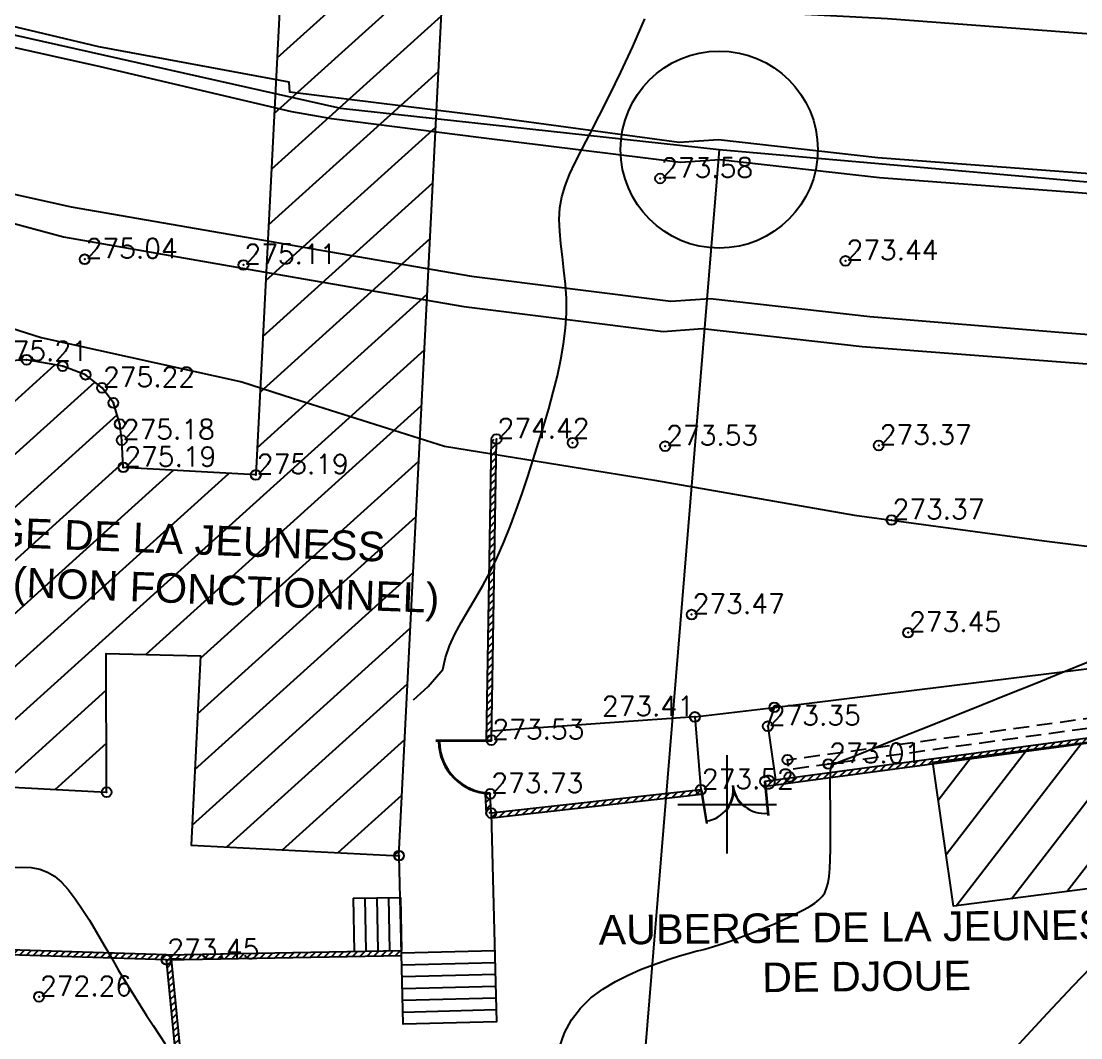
# Model space of a CAD drawing. Header units: millimetres. Extents: x 524954 to 526204, y 9523489 to 9524010.
# Drawn here: x 525464.2 to 525517.9, y 9523588.2 to 9523639.8 of the extents above; entities that cross this region are included whole.
import ezdxf
from ezdxf.enums import TextEntityAlignment as Align

# ---------------------------------------------------------------- set-up
doc = ezdxf.new("R2010")
doc.units = ezdxf.units.MM
doc.header["$PDMODE"] = 32
doc.header["$PDSIZE"] = 0.5
doc.linetypes.add('CACHE2', pattern=[4.7625, 3.175, -1.5875])
for name, color, linetype in [('Bati', 6, 'Continuous'), ('Bati_H', 1, 'Continuous'), ('Caniveau', 5, 'CACHE2'), ('Carroyage(2)', 7, 'Continuous'), ('Cloture', 7, 'Continuous'), ('CN_01_00', 3, 'Continuous'), ('CN_02_00', 4, 'Continuous'), ('Murs', 1, 'Continuous'), ('PLUME_1', 7, 'Continuous'), ('PLUME_2', 1, 'Continuous'), ('PLUME_3', 4, 'Continuous'), ('PLUME_4', 3, 'Continuous'), ('PLUME_5', 6, 'Continuous'), ('PLUME_6', 2, 'Continuous'), ('TopoAlt', 3, 'Continuous'), ('TOPOJIS', 7, 'Continuous'), ('Toponomie', 7, 'CACHE2')]:
    doc.layers.add(name, color=color, linetype=linetype)
doc.layers.add('Trottoir', color=7, linetype='Continuous', true_color=0xff6666)
doc.styles.add('Simplex 1.0', font='Simplex.shx', dxfattribs={"width": 0.99, "height": 1})
doc.styles.get("Standard").update_dxf_attribs({"font": 'arial.ttf'})
pattern_1 = [(45, (0, 0), (-0.1767766952966, 0.1767766952966), [])]

# ---------------------------------------------------------------- blocks, each defined once
blk = doc.blocks.new('TCPOINT M')
at = {"color": 0}
blk.add_point((0, 0), dxfattribs=at)
at = {"layer": 'TopoAlt', "style": 'Simplex 1.0', "width": 0.99}
blk.add_attdef('ALT', (0.15, 0.15), '', height=1, dxfattribs=at)

msp = doc.modelspace()

# ---------------------------------------------------------------- hatches: boundary and pattern name
at = {"layer": 'Bati_H'}
h = msp.add_hatch(dxfattribs=at)
h.set_pattern_fill('_U', color=256, scale=2, angle=222.0999, style=0, pattern_type=0)
h.set_pattern_definition([(222.09989299, (0, 0), (1.3408504664, -1.4839541862), [])])
h.paths.add_polyline_path([(525468.523, 9523600.62), (525468.496, 9523607.652), (525473.283, 9523607.546), (525472.811, 9523597.929), (525483.353, 9523597.395), (525483.341, 9523597.395), (525485.526, 9523640.514), (525477.327, 9523640.929), (525476.088, 9523616.723), (525469.369, 9523617.103), (525469.292, 9523618.486), (525469.191, 9523619.302), (525468.865, 9523620.379), (525468.289, 9523621.142), (525467.455, 9523621.804), (525466.294, 9523622.243), (525464.462, 9523622.564), (525462.852, 9523622.467), (525461.309, 9523621.851), (525460.274, 9523621.007), (525459.585, 9523619.812), (525458.908, 9523616.933), (525452.581, 9523617.089), (525453.404, 9523634.085), (525445.11, 9523634.572), (525444.21, 9523614.079), (525443.42, 9523601.948)])
h = msp.add_hatch(dxfattribs=at)
h.set_pattern_fill('_U', color=256, scale=2, angle=-127.5992, style=0, pattern_type=0)
h.set_pattern_definition([(232.4008444, (0, 0), (1.58459727064, -1.22026697484), [])])
h.paths.add_polyline_path([(525530.879, 9523597.346), (525528.603, 9523597.05), (525511.48, 9523594.826), (525510.426, 9523602.136), (525529.928, 9523604.669)])
at = {"layer": 'Murs'}
h = msp.add_hatch(dxfattribs=at)
h.set_pattern_fill('_U', color=256, scale=0.25, angle=45, style=0, pattern_type=0)
h.set_pattern_definition(pattern_1)
h.paths.add_polyline_path([(525488.04, 9523603.26), (525488.297, 9523618.54), (525488.047, 9523618.544), (525487.79, 9523603.264)])
h = msp.add_hatch(dxfattribs=at)
h.set_pattern_fill('_U', color=256, scale=0.25, angle=45, style=0, pattern_type=0)
h.set_pattern_definition(pattern_1)
h.paths.add_polyline_path([(525471.551, 9523592.114), (525474.723, 9523559.566), (525475.027, 9523556.237), (525481.47, 9523557.217), (525489.932, 9523558.379), (525511.435, 9523561.691), (525536.899, 9523564.763), (525535.769, 9523571.397), (525534.425, 9523578.651), (525532.858, 9523588.004), (525530.879, 9523597.346), (525530.121, 9523604.95), (525501.923, 9523601.162), (525501.956, 9523600.914), (525529.898, 9523604.668), (525530.632, 9523597.308), (525532.612, 9523587.957), (525534.179, 9523578.608), (525535.522, 9523571.353), (525536.608, 9523564.98), (525511.401, 9523561.939), (525489.896, 9523558.627), (525481.434, 9523557.464), (525475.252, 9523556.524), (525474.972, 9523559.59), (525471.8, 9523592.139)])
h = msp.add_hatch(dxfattribs=at)
h.set_pattern_fill('_U', color=256, scale=0.25, angle=45, style=0, pattern_type=0)
h.set_pattern_definition(pattern_1)
h.paths.add_polyline_path([(525471.551, 9523592.114), (525451.327, 9523592.751), (525442.866, 9523593.259), (525443.654, 9523601.886), (525443.903, 9523601.864), (525443.139, 9523593.493), (525451.339, 9523593.001), (525471.559, 9523592.364)])
h = msp.add_hatch(dxfattribs=at)
h.set_pattern_fill('_U', color=256, scale=0.25, angle=45, style=0, pattern_type=0)
h.set_pattern_definition(pattern_1)
h.paths.add_polyline_path([(525488.031, 9523599.553), (525487.984, 9523600.535), (525487.734, 9523600.523), (525487.782, 9523599.541)])
h = msp.add_hatch(dxfattribs=at)
h.set_pattern_fill('_U', color=256, scale=0.25, angle=45, style=0, pattern_type=0)
h.set_pattern_definition(pattern_1)
h.paths.add_polyline_path([(525498.663, 9523600.743), (525488.031, 9523599.553), (525488.059, 9523599.304), (525498.69, 9523600.495)])
h = msp.add_hatch(dxfattribs=at)
h.set_pattern_fill('_U', color=256, scale=0.25, angle=45, style=0, pattern_type=0)
h.set_pattern_definition(pattern_1)
h.paths.add_polyline_path([(525471.546, 9523592.364), (525483.474, 9523592.586), (525483.479, 9523592.336), (525471.551, 9523592.114)])

# ---------------------------------------------------------------- linework, layer by layer
at = {"layer": 'Bati', "flags": 128}
for points in [[(525468.523, 9523600.62), (525468.496, 9523607.652), (525473.283, 9523607.546), (525472.811, 9523597.929), (525483.353, 9523597.395), (525483.341, 9523597.395), (525485.526, 9523640.514), (525477.327, 9523640.929), (525476.088, 9523616.723), (525469.369, 9523617.103), (525469.292, 9523618.486), (525469.191, 9523619.302), (525468.865, 9523620.379), (525468.289, 9523621.142), (525467.455, 9523621.804), (525466.294, 9523622.243), (525464.462, 9523622.564), (525462.852, 9523622.467)], [(525443.42, 9523601.948), (525468.523, 9523600.62)]]:
    msp.add_lwpolyline(points, dxfattribs=at)
msp.add_lwpolyline([(525530.879, 9523597.346), (525528.603, 9523597.05), (525511.48, 9523594.826), (525510.426, 9523602.136), (525529.928, 9523604.669)], close=True, dxfattribs=at)
at = {"layer": 'Caniveau', "ltscale": 0.25, "flags": 128}
msp.add_lwpolyline([(525530.298, 9523604.413), (525529.433, 9523604.252), (525529.26, 9523605.377), (525503.131, 9523601.761), (525503.057, 9523602.264), (525530.903, 9523606.116), (525531.195, 9523604.835), (525531.195, 9523604.835), (525531.195, 9523604.44), (525532.587, 9523596.698), (525534.214, 9523588.723), (525535.703, 9523579.186), (525537.096, 9523571.306), (525538.221, 9523565.446), (525539.256, 9523558.417), (525539.316, 9523557.916)], dxfattribs=at)
at = {"layer": 'Carroyage(2)'}
for p, q in [((525500, 9523597.5), (525500, 9523602.5)), ((525497.5, 9523600), (525502.5, 9523600))]:
    msp.add_line(p, q, dxfattribs=at)
at = {"layer": 'Cloture', "flags": 128}
for points in [[(525487.79, 9523603.264), (525488.047, 9523618.544)], [(525488.04, 9523603.26), (525488.297, 9523618.54)], [(525471.551, 9523592.114), (525474.723, 9523559.566), (525475.027, 9523556.237), (525481.47, 9523557.217), (525489.932, 9523558.379), (525511.435, 9523561.691), (525536.899, 9523564.763), (525535.769, 9523571.397), (525534.425, 9523578.651), (525532.858, 9523588.004), (525530.879, 9523597.346), (525530.121, 9523604.95), (525501.923, 9523601.162), (525501.923, 9523601.162), (525501.923, 9523601.162), (525501.923, 9523601.162)], [(525471.8, 9523592.139), (525474.972, 9523559.59), (525475.252, 9523556.524), (525481.434, 9523557.464), (525489.896, 9523558.627), (525511.401, 9523561.939), (525536.608, 9523564.98), (525535.522, 9523571.353), (525534.179, 9523578.608), (525532.612, 9523587.957), (525530.632, 9523597.308), (525529.898, 9523604.668), (525501.956, 9523600.914)], [(525488.04, 9523603.26), (525485.221, 9523603.235)], [(525488.04, 9523603.215), (525485.221, 9523603.191)], [(525471.551, 9523592.114), (525451.327, 9523592.751), (525442.866, 9523593.259), (525443.654, 9523601.886)], [(525471.559, 9523592.364), (525451.339, 9523593.001), (525443.139, 9523593.493), (525443.903, 9523601.864)], [(525501.895, 9523601.159), (525502.065, 9523599.44)], [(525501.923, 9523601.162), (525502.092, 9523599.442)], [(525487.782, 9523599.541), (525487.734, 9523600.523)], [(525488.031, 9523599.553), (525487.984, 9523600.535)], [(525498.663, 9523600.743), (525488.031, 9523599.553)], [(525498.69, 9523600.495), (525488.059, 9523599.304)], [(525498.69, 9523600.495), (525488.059, 9523599.304)], [(525498.664, 9523600.736), (525498.942, 9523599.031)], [(525498.691, 9523600.741), (525498.969, 9523599.035)], [(525488.031, 9523599.553), (525488.299, 9523588.964), (525483.569, 9523588.845), (525483.353, 9523597.395)], [(525481.025, 9523595.235), (525483.424, 9523595.279)], [(525481.025, 9523595.235), (525481.075, 9523592.541)], [(525481.625, 9523595.246), (525481.675, 9523592.552)], [(525481.625, 9523595.246), (525481.675, 9523592.552)], [(525482.225, 9523595.257), (525482.275, 9523592.564)], [(525482.824, 9523595.268), (525482.874, 9523592.575)], [(525483.424, 9523595.279), (525483.474, 9523592.586)], [(525471.546, 9523592.364), (525483.474, 9523592.586)], [(525488.208, 9523592.563), (525483.478, 9523592.444)], [(525471.551, 9523592.114), (525483.479, 9523592.336)], [(525488.223, 9523591.963), (525483.493, 9523591.844)], [(525488.239, 9523591.364), (525483.508, 9523591.244)], [(525488.239, 9523591.364), (525483.508, 9523591.244)], [(525488.254, 9523590.764), (525483.523, 9523590.644)], [(525488.269, 9523590.164), (525483.539, 9523590.044)], [(525488.269, 9523590.164), (525483.539, 9523590.044)], [(525488.284, 9523589.564), (525483.554, 9523589.445)], [(525488.299, 9523588.964), (525483.569, 9523588.845)]]:
    msp.add_lwpolyline(points, dxfattribs=at)
at = {"layer": 'Cloture'}
for centre, radius, start, end in [((525488.04, 9523603.215), 2.681, 180.495, 268.7926), ((525488.04, 9523603.215), 2.636, 180.495, 268.7926), ((525498.691, 9523600.741), 1.616, 279.2624, 7.56), ((525498.691, 9523600.741), 1.643, 323.4508, 7.56), ((525501.895, 9523601.159), 1.643, 187.3252, 231.4344), ((525501.895, 9523601.159), 1.616, 187.3252, 275.6227)]:
    msp.add_arc(centre, radius, start, end, dxfattribs=at)
at = {"layer": 'CN_01_00', "elevation": 273, "flags": 128}
for points in [[(525491.49, 9523587.68), (525491.748, 9523588.402), (525492.097, 9523589.067), (525492.55, 9523589.658), (525493.089, 9523590.175), (525493.69, 9523590.625), (525494.327, 9523591.011), (525494.973, 9523591.339), (525495.605, 9523591.614), (525496.196, 9523591.842), (525496.721, 9523592.027), (525497.161, 9523592.175), (525497.523, 9523592.291), (525497.823, 9523592.382), (525498.073, 9523592.452), (525498.288, 9523592.509), (525498.482, 9523592.558), (525498.669, 9523592.605), (525498.863, 9523592.655), (525499.077, 9523592.714), (525499.311, 9523592.783), (525499.568, 9523592.863), (525499.847, 9523592.955), (525500.148, 9523593.058), (525500.471, 9523593.174), (525500.817, 9523593.303), (525501.187, 9523593.445), (525501.578, 9523593.601), (525501.983, 9523593.769), (525502.394, 9523593.944), (525502.8, 9523594.124), (525503.193, 9523594.306), (525503.563, 9523594.487), (525503.901, 9523594.663), (525504.199, 9523594.831), (525504.448, 9523594.991), (525504.653, 9523595.152), (525504.816, 9523595.324), (525504.945, 9523595.518), (525505.042, 9523595.746), (525505.114, 9523596.018), (525505.165, 9523596.347), (525505.199, 9523596.742), (525505.222, 9523597.21), (525505.235, 9523597.735), (525505.241, 9523598.296), (525505.241, 9523598.872), (525505.238, 9523599.441), (525505.233, 9523599.982), (525505.229, 9523600.475), (525505.226, 9523600.898), (525505.228, 9523601.236), (525505.234, 9523601.494), (525505.243, 9523601.684), (525505.256, 9523601.816), (525505.271, 9523601.903), (525505.289, 9523601.956), (525505.309, 9523601.985), (525505.331, 9523602.002), (525505.358, 9523602.017), (525505.409, 9523602.041), (525505.507, 9523602.083), (525505.672, 9523602.151), (525505.929, 9523602.254), (525506.298, 9523602.402), (525506.803, 9523602.604), (525507.465, 9523602.868), (525508.299, 9523603.201), (525509.287, 9523603.595), (525510.403, 9523604.041), (525511.619, 9523604.529), (525512.91, 9523605.049), (525514.251, 9523605.59), (525515.613, 9523606.143), (525516.972, 9523606.698), (525518.302, 9523607.243)], [(525463.604, 9523596.801), (525464.19, 9523596.817), (525464.693, 9523596.789), (525465.131, 9523596.708), (525465.521, 9523596.565), (525465.88, 9523596.35), (525466.227, 9523596.053), (525466.576, 9523595.671), (525466.93, 9523595.211), (525467.288, 9523594.688), (525467.648, 9523594.115), (525468.012, 9523593.507), (525468.377, 9523592.877), (525468.745, 9523592.238), (525469.113, 9523591.604), (525469.48, 9523590.988), (525469.845, 9523590.393), (525470.203, 9523589.823), (525470.551, 9523589.281), (525470.885, 9523588.77), (525471.202, 9523588.292), (525471.498, 9523587.852)]]:
    msp.add_lwpolyline(points, dxfattribs=at)
at = {"layer": 'CN_02_00', "flags": 128}
for points, elevation in [([(525484.084, 9523605.304), (525484.836, 9523605.984), (525485.572, 9523606.853), (525485.709, 9523607.459), (525485.919, 9523608.051), (525486.189, 9523608.64), (525486.505, 9523609.232), (525486.855, 9523609.837), (525487.225, 9523610.462), (525487.603, 9523611.114), (525487.974, 9523611.804), (525488.33, 9523612.535), (525488.668, 9523613.304), (525488.991, 9523614.106), (525489.3, 9523614.932), (525489.596, 9523615.779), (525489.882, 9523616.638), (525490.16, 9523617.503), (525490.43, 9523618.369), (525490.693, 9523619.23), (525490.944, 9523620.083), (525491.177, 9523620.926), (525491.386, 9523621.758), (525491.563, 9523622.576), (525491.703, 9523623.38), (525491.8, 9523624.166), (525491.846, 9523624.934), (525491.84, 9523625.682), (525491.793, 9523626.408), (525491.72, 9523627.113), (525491.637, 9523627.794), (525491.56, 9523628.451), (525491.504, 9523629.085), (525491.484, 9523629.692), (525491.516, 9523630.274), (525491.612, 9523630.833), (525491.774, 9523631.389), (525492, 9523631.965), (525492.289, 9523632.584), (525492.638, 9523633.272), (525493.046, 9523634.05), (525493.511, 9523634.943), (525494.032, 9523635.974), (525494.604, 9523637.156), (525495.209, 9523638.465), (525495.825, 9523639.865)], 274), ([(525511.316, 9523583.701), (525511.655, 9523584.168), (525512.213, 9523584.875), (525512.957, 9523585.762), (525513.901, 9523586.84), (525515.011, 9523588.071), (525516.241, 9523589.404), (525517.546, 9523590.787), (525518.879, 9523592.172), (525520.194, 9523593.506), (525521.445, 9523594.739), (525522.415, 9523595.658)], 272)]:
    msp.add_lwpolyline(points, dxfattribs=dict(at, elevation=elevation))
at = {"layer": 'PLUME_1'}
msp.add_lwpolyline([(525458.473, 9523640.258), (525480.389, 9523635.341), (525499.593, 9523633.233), (525627.749, 9523622.033), (525657.425, 9523620.69), (525687.455, 9523621.378), (525717.375, 9523623.562), (525747.113, 9523628.239), (525776.244, 9523634.376), (525805.193, 9523643.006), (525833.533, 9523653.096), (525860.731, 9523665.108), (525887.284, 9523679.078), (525913.194, 9523695.007), (525937.497, 9523712.322), (525960.695, 9523731.06), (525982.749, 9523751.721), (526003.235, 9523773.269), (526022.079, 9523796.703), (526039.853, 9523821.062), (526045.291, 9523828.979), (526068.175, 9523865.742)], dxfattribs=at)
msp.add_circle((525499.593, 9523633.233), 5, dxfattribs=at)
at = {"layer": 'PLUME_2'}
msp.add_lwpolyline([(525499.593, 9523633.233), (525489.769, 9523513.701)], dxfattribs=at)
at = {"layer": 'PLUME_3'}
for points in [[(525577.761, 9523626.907), (525567.678, 9523627.675), (525557.596, 9523628.443), (525547.477, 9523629.71), (525537.394, 9523630.478), (525527.81, 9523631.282), (525517.727, 9523632.05), (525507.645, 9523632.818), (525499.557, 9523633.732), (525497.562, 9523633.586), (525487.942, 9523634.889), (525477.823, 9523636.156), (525477.786, 9523636.655), (525468.129, 9523638.456), (525458.436, 9523640.757)], [(525458.01, 9523639.723), (525468.202, 9523637.459), (525477.895, 9523635.159), (525479.926, 9523634.805), (525487.516, 9523633.855), (525497.635, 9523632.589), (525499.63, 9523632.734), (525507.718, 9523631.821), (525517.8, 9523631.053), (525527.384, 9523630.248), (525537.467, 9523629.48), (525547.549, 9523628.712), (525557.669, 9523627.445), (525567.253, 9523626.641), (525577.335, 9523625.873)]]:
    msp.add_lwpolyline(points, dxfattribs=at)
at = {"layer": 'PLUME_4'}
msp.add_lwpolyline([(525454.931, 9523626.965), (525465.196, 9523623.704), (525475.387, 9523621.44), (525477.954, 9523620.624), (525485.652, 9523618.178), (525496.306, 9523616.449), (525498.337, 9523616.096), (525506.462, 9523614.684), (525516.082, 9523613.381), (525526.201, 9523612.114), (525535.822, 9523610.811), (525545.977, 9523609.046), (525555.634, 9523607.244), (525565.789, 9523605.478), (525575.482, 9523603.178)], dxfattribs=at)
msp.add_lwpolyline([(525454.931, 9523626.965), (525465.196, 9523623.704), (525475.387, 9523621.44), (525477.954, 9523620.624), (525485.652, 9523618.178), (525496.306, 9523616.449), (525498.337, 9523616.096), (525506.462, 9523614.684), (525516.082, 9523613.381), (525526.201, 9523612.114), (525535.822, 9523610.811), (525545.977, 9523609.046), (525555.634, 9523607.244), (525565.789, 9523605.478), (525575.482, 9523603.178)], dxfattribs=at)
at = {"layer": 'PLUME_5'}
for points in [[(525578.249, 9523633.961), (525568.166, 9523634.729), (525558.084, 9523635.497), (525548.001, 9523636.265), (525538.38, 9523637.568), (525528.298, 9523638.336), (525518.215, 9523639.104), (525508.132, 9523639.872), (525500.081, 9523640.287), (525498.548, 9523640.677), (525488.928, 9523641.98), (525479.308, 9523643.283), (525478.809, 9523643.246), (525469.651, 9523645.085), (525460.456, 9523647.422)], [(525456.525, 9523632.596), (525466.717, 9523630.332), (525476.873, 9523628.567), (525478.904, 9523628.213), (525487.028, 9523626.801), (525497.147, 9523625.534), (525499.142, 9523625.68), (525507.23, 9523624.766), (525516.814, 9523623.962), (525526.896, 9523623.194), (525536.979, 9523622.426), (525547.062, 9523621.658), (525557.144, 9523620.89), (525566.728, 9523620.085), (525576.847, 9523618.819)]]:
    msp.add_lwpolyline(points, dxfattribs=at)
at = {"layer": 'PLUME_6'}
msp.add_lwpolyline([(525456.099, 9523631.562), (525466.328, 9523628.8), (525476.483, 9523627.034), (525478.514, 9523626.681), (525486.639, 9523625.269), (525496.758, 9523624.002), (525498.752, 9523624.148), (525506.84, 9523623.234), (525516.923, 9523622.466), (525527.006, 9523621.698), (525537.088, 9523620.93), (525546.672, 9523620.126), (525556.755, 9523619.357), (525566.838, 9523618.589), (525576.957, 9523617.323)], dxfattribs=at)
at = {"layer": 'Trottoir', "flags": 128}
for points in [[(525498.361, 9523604.441), (525502.387, 9523604.922), (525528.739, 9523608.19), (525529.062, 9523605.861)], [(525502.387, 9523604.922), (525502.06, 9523603.966), (525502.454, 9523601.239)], [(525498.361, 9523604.441), (525488.047, 9523603.711)], [(525498.361, 9523604.441), (525498.663, 9523600.743)]]:
    msp.add_lwpolyline(points, dxfattribs=at)

# ---------------------------------------------------------------- block references
at = {"layer": 'TOPOJIS'}
ref = msp.add_blockref('TCPOINT M', (525496.599, 9523631.766, 273.58), dxfattribs=at)
ref.add_attrib('ALT', '273.58', (525496.649, 9523631.816, 273.58), dxfattribs={"layer": 'TopoAlt', "height": 1, "style": 'Simplex 1.0', "width": 0.99})
ref = msp.add_blockref('TCPOINT M', (525467.411, 9523627.669, 275.04), dxfattribs=at)
ref.add_attrib('ALT', '275.04', (525467.461, 9523627.719, 275.04), dxfattribs={"layer": 'TopoAlt', "height": 1, "style": 'Simplex 1.0', "width": 0.99})
ref = msp.add_blockref('TCPOINT M', (525475.463, 9523627.377, 275.11), dxfattribs=at)
ref.add_attrib('ALT', '275.11', (525475.513, 9523627.427, 275.11), dxfattribs={"layer": 'TopoAlt', "height": 1, "style": 'Simplex 1.0', "width": 0.99})
ref = msp.add_blockref('TCPOINT M', (525505.999, 9523627.585, 273.44), dxfattribs=at)
ref.add_attrib('ALT', '273.44', (525506.049, 9523627.635, 273.44), dxfattribs={"layer": 'TopoAlt', "height": 1, "style": 'Simplex 1.0', "width": 0.99})
ref = msp.add_blockref('TCPOINT M', (525462.852, 9523622.467, 275.21), dxfattribs=at)
ref.add_attrib('ALT', '275.21', (525462.902, 9523622.517, 275.21), dxfattribs={"layer": 'TopoAlt', "height": 1, "style": 'Simplex 1.0', "width": 0.99})
for p in [(525464.462, 9523622.564, 275.22), (525466.294, 9523622.243, 275.21), (525467.455, 9523621.804, 275.24), (525468.865, 9523620.379, 275.19), (525469.191, 9523619.302, 275.19), (525492.158, 9523618.351, 273.68), (525502.387, 9523604.922, 273.42), (525503.057, 9523602.264, 273.41), (525503.159, 9523601.386, 273.4), (525501.923, 9523601.162, 273.48), (525468.523, 9523600.62), (525488.031, 9523599.553, 273.7), (525483.353, 9523597.395)]:
    msp.add_blockref('TCPOINT M', p, dxfattribs=at)
ref = msp.add_blockref('TCPOINT M', (525468.289, 9523621.142, 275.22), dxfattribs=at)
ref.add_attrib('ALT', '275.22', (525468.339, 9523621.192, 275.22), dxfattribs={"layer": 'TopoAlt', "height": 1, "style": 'Simplex 1.0', "width": 0.99})
ref = msp.add_blockref('TCPOINT M', (525469.292, 9523618.486, 275.18), dxfattribs=at)
ref.add_attrib('ALT', '275.18', (525469.342, 9523618.536, 275.18), dxfattribs={"layer": 'TopoAlt', "height": 1, "style": 'Simplex 1.0', "width": 0.99})
ref = msp.add_blockref('TCPOINT M', (525488.297, 9523618.54, 274.42), dxfattribs=at)
ref.add_attrib('ALT', '274.42', (525488.347, 9523618.59, 274.42), dxfattribs={"layer": 'TopoAlt', "height": 1, "style": 'Simplex 1.0', "width": 0.99})
ref = msp.add_blockref('TCPOINT M', (525507.684, 9523618.214, 273.37), dxfattribs=at)
ref.add_attrib('ALT', '273.37', (525507.734, 9523618.264, 273.37), dxfattribs={"layer": 'TopoAlt', "height": 1, "style": 'Simplex 1.0', "width": 0.99})
ref = msp.add_blockref('TCPOINT M', (525496.853, 9523618.178, 273.53), dxfattribs=at)
ref.add_attrib('ALT', '273.53', (525496.903, 9523618.228, 273.53), dxfattribs={"layer": 'TopoAlt', "height": 1, "style": 'Simplex 1.0', "width": 0.99})
ref = msp.add_blockref('TCPOINT M', (525469.369, 9523617.103, 275.19), dxfattribs=at)
ref.add_attrib('ALT', '275.19', (525469.419, 9523617.153, 275.19), dxfattribs={"layer": 'TopoAlt', "height": 1, "style": 'Simplex 1.0', "width": 0.99})
ref = msp.add_blockref('TCPOINT M', (525476.088, 9523616.723, 275.19), dxfattribs=at)
ref.add_attrib('ALT', '275.19', (525476.138, 9523616.773, 275.19), dxfattribs={"layer": 'TopoAlt', "height": 1, "style": 'Simplex 1.0', "width": 0.99})
ref = msp.add_blockref('TCPOINT M', (525508.335, 9523614.433, 273.37), dxfattribs=at)
ref.add_attrib('ALT', '273.37', (525508.385, 9523614.483, 273.37), dxfattribs={"layer": 'TopoAlt', "height": 1, "style": 'Simplex 1.0', "width": 0.99})
ref = msp.add_blockref('TCPOINT M', (525498.196, 9523609.635, 273.47), dxfattribs=at)
ref.add_attrib('ALT', '273.47', (525498.246, 9523609.685, 273.47), dxfattribs={"layer": 'TopoAlt', "height": 1, "style": 'Simplex 1.0', "width": 0.99})
ref = msp.add_blockref('TCPOINT M', (525509.172, 9523608.718, 273.45), dxfattribs=at)
ref.add_attrib('ALT', '273.45', (525509.222, 9523608.768, 273.45), dxfattribs={"layer": 'TopoAlt', "height": 1, "style": 'Simplex 1.0', "width": 0.99})
ref = msp.add_blockref('TCPOINT M', (525498.361, 9523604.441, 273.41), dxfattribs=at)
ref.add_attrib('ALT', '273.41', dxfattribs={"layer": 'TopoAlt', "height": 1, "style": 'Simplex 1.0', "width": 0.99}).set_placement((525498.311, 9523604.491, 273.41), align=Align.RIGHT)
ref = msp.add_blockref('TCPOINT M', (525502.06, 9523603.966, 273.35), dxfattribs=at)
ref.add_attrib('ALT', '273.35', (525502.11, 9523604.016, 273.35), dxfattribs={"layer": 'TopoAlt', "height": 1, "style": 'Simplex 1.0', "width": 0.99})
ref = msp.add_blockref('TCPOINT M', (525488.04, 9523603.26, 273.53), dxfattribs=at)
ref.add_attrib('ALT', '273.53', (525488.09, 9523603.31, 273.53), dxfattribs={"layer": 'TopoAlt', "height": 1, "style": 'Simplex 1.0', "width": 0.99})
ref = msp.add_blockref('TCPOINT M', (525505.126, 9523602.05, 273.01), dxfattribs=at)
ref.add_attrib('ALT', '273.01', (525505.176, 9523602.1, 273.01), dxfattribs={"layer": 'TopoAlt', "height": 1, "style": 'Simplex 1.0', "width": 0.99})
ref = msp.add_blockref('TCPOINT M', (525487.984, 9523600.535, 273.73), dxfattribs=at)
ref.add_attrib('ALT', '273.73', (525488.034, 9523600.585, 273.73), dxfattribs={"layer": 'TopoAlt', "height": 1, "style": 'Simplex 1.0', "width": 0.99})
ref = msp.add_blockref('TCPOINT M', (525498.663, 9523600.743, 273.52), dxfattribs=at)
ref.add_attrib('ALT', '273.52', (525498.713, 9523600.793, 273.52), dxfattribs={"layer": 'TopoAlt', "height": 1, "style": 'Simplex 1.0', "width": 0.99})
ref = msp.add_blockref('TCPOINT M', (525471.551, 9523592.114, 273.45), dxfattribs=at)
ref.add_attrib('ALT', '273.45', (525471.601, 9523592.164, 273.45), dxfattribs={"layer": 'TopoAlt', "height": 1, "style": 'Simplex 1.0', "width": 0.99})
ref = msp.add_blockref('TCPOINT M', (525465.093, 9523590.233, 272.26), dxfattribs=at)
ref.add_attrib('ALT', '272.26', (525465.143, 9523590.283, 272.26), dxfattribs={"layer": 'TopoAlt', "height": 1, "style": 'Simplex 1.0', "width": 0.99})

# ---------------------------------------------------------------- texts
at = {"layer": 'Toponomie', "char_height": 1.5, "attachment_point": 1}
for s, insert, width, rotation in [('\\pxqc;AUBERGE DE LA JEUNESS\\PDE DJOUE (NON FONCTIONNEL)', (525451.806, 9523615), 34.66416, 357.8089), ('\\pxqc;AUBERGE DE LA JEUNESS\\PDE DJOUE', (525491.514, 9523594.358), 31.0395, 0.603)]:
    msp.add_mtext(s, dxfattribs=dict(at, insert=insert, width=width, rotation=rotation))

doc.saveas('drawing.dxf')
